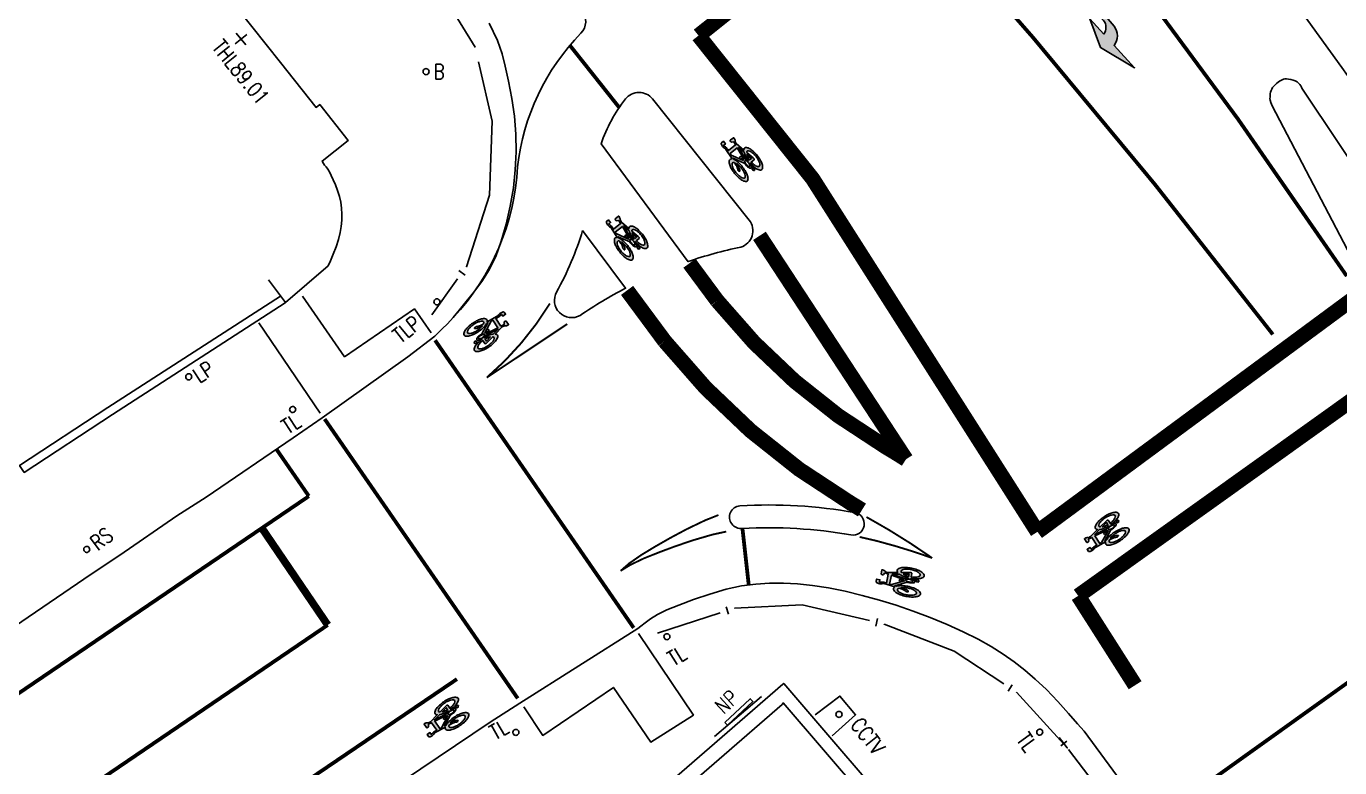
# Model space of a CAD drawing. Extents: x 427500 to 429848, y 434500 to 436505.
# Drawn here: x 429284.82 to 429319.48, y 435008.8 to 435028.38 of the extents above; entities that cross this region are included whole.
import ezdxf

# ---------------------------------------------------------------- set-up
doc = ezdxf.new("R2010")
doc.units = 0
for name, pattern in [('1004', [6, 4, -2]), ('1055', [0.6, 0.1, -0.5]), ('BLIP', [1, 0.5, -0.5])]:
    doc.linetypes.add(name, pattern=pattern)
doc.layers.get('0').update_dxf_attribs({"color": 222})
for name, color, linetype in [('KTS_LINES', 7, 'Continuous'), ('LPTIP_Ex_Base', 8, 'Continuous'), ('PRO-MARKINGS', 7, 'Continuous'), ('PROPOSED', 1, 'Continuous')]:
    doc.layers.add(name, color=color, linetype=linetype)
doc.styles.get("Standard").update_dxf_attribs({"font": 'romans.shx'})

# ---------------------------------------------------------------- blocks, each defined once
blk = doc.blocks.new('FENCE_UP')
at = {"color": 0, "linetype": 'ByBlock', "flags": 128}
blk.add_lwpolyline([(0, 0.5), (0, -0.5)], dxfattribs=at)
blk = doc.blocks.new('FLAG_1')
at = {"color": 0, "linetype": 'ByBlock', "flags": 128}
blk.add_lwpolyline([(-0.5, 0.5), (0.5, 0.5), (0.5, -0.5), (-0.5, -0.5), (-0.5, 0.5)], dxfattribs=at)
blk = doc.blocks.new('CIRCL')
at = {"color": 0, "linetype": 'ByBlock', "flags": 128}
for points in [[(0.5, 0), (0.475, 0.154), (0.404, 0.293), (0.293, 0.404), (0.154, 0.475), (0, 0.5), (-0.154, 0.475), (-0.293, 0.404), (-0.404, 0.293), (-0.475, 0.154), (-0.5, 0), (-0.475, -0.154), (-0.404, -0.293), (-0.293, -0.404), (-0.154, -0.475), (0, -0.5), (0.154, -0.475), (0.293, -0.404), (0.404, -0.293), (0.475, -0.154)], [(0.5, 0), (0.475, -0.154)]]:
    blk.add_lwpolyline(points, dxfattribs=at)
blk = doc.blocks.new('MH_LINE')
at = {"color": 0, "linetype": 'ByBlock', "flags": 128}
blk.add_lwpolyline([(-0.5, 0), (0.5, 0)], dxfattribs=at)
blk = doc.blocks.new('SPOT')
at = {"color": 0, "linetype": 'ByBlock', "flags": 128}
for points in [[(-0.5, 0), (0.5, 0)], [(0, 0.5), (0, -0.5)]]:
    blk.add_lwpolyline(points, dxfattribs=at)
blk = doc.blocks.new('Bicycle-1057S')
h = blk.add_hatch(color=0)
h.dxf.hatch_style = 1
edge = h.paths.add_edge_path()
edge.add_arc((0.1255931590565698, -0.09402841553107237), 0.02648515648108875, 129.1417589179424, 144.2919472120851)
edge.add_arc((0.1085562400126971, -0.08167002299842399), 0.005438877888942004, 145.2542598140026, 218.1085320607194)
edge.add_arc((0.1199412003065617, -0.07274033581713624), 0.01990803937288878, 218.1085320607193, 242.7437377249644)
edge.add_arc((0.1323570823030125, -0.04863988274777631), 0.0470186639303978, 242.7437377249643, 256.1140822548531)
edge.add_line((0.1210730989660078, -0.09428444954219217), (0.1210730989660078, -0.1093843280975762))
edge.add_line((0.1210730989660078, -0.1093843280975762), (0.1709389036250854, -0.1093843280975762))
edge.add_line((0.1709389036250854, -0.1093843280975762), (0.1709389036250854, -0.08603216731390888))
edge.add_line((0.1709389036250854, -0.08603216731390888), (0.2357062799771484, -0.07507811475829329))
edge.add_arc((0.2940311629775173, 0.02510465163729701), 0.1159240210641441, 239.7926865904873, 250.1489920615088)
edge.add_arc((0.3352342839856055, 0.1392318298363441), 0.2372611958478196, 250.1489920615087, 261.4948583744368)
edge.add_arc((0.362500000000002, 0.3215590699295104), 0.4216158587933737, 261.4948583744369, 265.5790043067903)
edge.add_line((0.33, -0.09880230125732192), (0.33, -0.1106220625765941))
edge.add_arc((0.3649999999999979, -1.094938660479188), 0.9849386604791879, 92.0364461736281, 98.710120306432)
edge.add_arc((0.3002475405305327, -0.6722787565192403), 0.5573474124130271, 98.71012030643209, 110.2975697722287)
edge.add_arc((0.2023615741320395, -0.4076241066270181), 0.2751706129993586, 110.2975697722287, 131.7625682865146)
edge.add_arc((0.05714990642971905, -0.2449999999999999), 0.05714990642971902, 131.7625682865146, 180)
edge.add_arc((0.05714990642971905, -0.245), 0.05714990642971904, 180, 228.2374317134853)
edge.add_arc((0.2023615741320401, -0.08237589337298118), 0.2751706129993595, 228.2374317134854, 249.7024302277713)
edge.add_arc((0.3002475405305318, 0.1822787565192362), 0.5573474124130229, 249.7024302277713, 261.2898796935679)
edge.add_arc((0.3650000000000001, 0.6049386604791959), 0.9849386604791958, 261.2898796935679, 270)
edge.add_arc((0.3650000000000005, 0.604938660479198), 0.984938660479198, 269.9999999999999, 278.710120306432)
edge.add_arc((0.4297524594694681, 0.1822787565192365), 0.5573474124130234, 278.7101203064321, 290.2975697722287)
edge.add_arc((0.527638425867959, -0.08237589337297913), 0.2751706129993619, 290.2975697722287, 311.7625682865145)
edge.add_arc((0.6728500935702808, -0.2450000000000002), 0.05714990642971921, 311.7625682865148, 360.0000000000001)
edge.add_arc((0.6728500935702809, -0.2450000000000002), 0.05714990642971907, 8.347926217626053e-14, 48.23743171348524)
edge.add_arc((0.5276384258679238, -0.4076241066270601), 0.2751706129994143, 48.23743171348545, 51.44868646367202)
edge.add_line((0.6991289573365953, -0.1924268392766916), (0.9555783743845828, -0.1393683391977977))
edge.add_line((0.9555783743845828, -0.1393683391977977), (1.026142996864914, -0.1494489995521307))
edge.add_arc((1.047232637774721, -0.1446760141640408), 0.02162300495351051, 192.752292015752, 229.4556686730448)
edge.add_arc((1.082087526109876, -0.1021911607252427), 0.07657266547575484, 230.3014880105123, 254.7693945910597)
edge.add_arc((1.137258100044497, 0.09027275344468394), 0.2767829944268662, 254.2163442209831, 263.9588712902375)
edge.add_arc((1.111305815940649, -0.1577737992489841), 0.0273842720150536, 263.337789327011, 292.272256146745)
edge.add_arc((1.118318684532589, -0.1773400816377044), 0.006684298591048081, 300.2362763225035, 358.2881666264944)
edge.add_line((1.125, -0.1775397595764579), (1.125, -0.06938311127612472))
edge.add_arc((1.114107004921157, -0.06988940866287181), 0.01090475487260144, 2.661145164140756, 38.31498093786265)
edge.add_arc((1.110772519990496, -0.07252424211479346), 0.01515459452512635, 38.31498093786259, 73.21773194917768)
edge.add_arc((1.092973786883735, -0.1315424953674024), 0.07679832183938598, 73.2177319491774, 98.60632256700862)
edge.add_arc((1.086437502710172, -0.08835556308793147), 0.03311956120553582, 98.60632256700892, 134.88021916439)
edge.add_line((1.063067446729034, -0.06488758878494341), (1.033157894736842, -0.1147368421052633))
edge.add_line((1.033157894736842, -0.1147368421052633), (0.94, -0.1014285714285716))
edge.add_line((0.94, -0.1014285714285716), (0.94, 0.1393269230769229))
edge.add_line((0.94, 0.1393269230769229), (0.9849999999999998, 0.1349999999999998))
edge.add_arc((1.01645105852891, 0.3320764244353353), 0.199570253672248, 260.9327337914132, 290.3801191405059)
edge.add_arc((1.105464489312583, 0.1086566116361067), 0.04124963619416752, 71.00970639435519, 118.23338806896231, ccw=False)
edge.add_arc((1.115840168087301, 0.1389608091172128), 0.009218591994430198, 6.472580860778692, 70.69733750635021, ccw=False)
edge.add_line((1.125, 0.1399999999999998), (1.125, 0.08999999999999979))
edge.add_line((1.125, 0.08999999999999979), (1.215, 0.08999999999999977))
edge.add_line((1.215, 0.08999999999999977), (1.215, 0.1551204709322744))
edge.add_arc((1.199541460380685, 0.152605035499959), 0.01566186012503258, 9.242245549902828, 38.24503396435792)
edge.add_arc((1.175907833058162, 0.1339771072228429), 0.04575418559710753, 38.24503396435812, 62.40139835930763)
edge.add_arc((1.144411258767213, 0.07372613583564096), 0.1137410501017065, 62.40139835930752, 80.15996594038734)
edge.add_arc((1.117118489909174, -0.08362655073671205), 0.2734431578006205, 80.15996594038758, 97.39463954963908)
edge.add_arc((1.101932488087908, 0.03338489676562068), 0.1554503889632606, 97.39463954963931, 115.9418288466421)
edge.add_arc((1.008892827938793, 0.2234296512512854), 0.05614866456590088, 265.4429401072497, 296.48081285581895, ccw=False)
edge.add_line((1.004431711558944, 0.1674584892731782), (0.7039782804499767, 0.1963482422644251))
edge.add_arc((0.5276024317589506, 0.4074790768269162), 0.2751084682530396, 309.8749265664079, 311.7820790879888)
edge.add_arc((0.6727840718052973, 0.2449999999999999), 0.05721592819470267, 311.7820790879888, 360)
edge.add_arc((0.6727840718052971, 0.2449999999999999), 0.05721592819470289, 359.9999999999999, 408.2179209120112)
edge.add_arc((0.5276024317590292, 0.08252092317317208), 0.2751084682529212, 48.21792091201113, 69.68965002433214)
edge.add_arc((0.4297377485950346, -0.1818948901564406), 0.5570538859307931, 69.68965002433218, 81.283999398439)
edge.add_arc((0.3649999999999998, -0.6041692450557905), 0.9842618059168534, 81.28399939843904, 89.99999999999999)
edge.add_arc((0.3650000000000001, -0.6041692450557938), 0.9842618059168566, 90.00000000000001, 98.71600060156094)
edge.add_arc((0.3002622514049669, -0.1818948901564457), 0.5570538859307985, 98.71600060156108, 110.3103499756678)
edge.add_arc((0.2023975682409703, 0.08252092317317244), 0.2751084682529208, 110.3103499756678, 131.7820790879888)
edge.add_arc((0.05721592819470288, 0.2450000000000001), 0.05721592819470277, 131.7820790879889, 180)
edge.add_arc((0.05721592819470288, 0.2450000000000001), 0.05721592819470279, 180, 228.2179209120111)
edge.add_arc((0.2023975682409709, 0.4074790768268282), 0.2751084682529215, 228.2179209120111, 249.6896500243321)
edge.add_arc((0.3002622514049652, 0.6718948901564387), 0.5570538859307912, 249.6896500243321, 261.2839993984389)
edge.add_arc((0.3650000000000005, 1.094169245055782), 0.9842618059168449, 261.2839993984389, 269.9999999999999)
edge.add_arc((0.3650000000000005, 1.094169245055783), 0.9842618059168462, 269.9999999999999, 278.7160006015609)
edge.add_arc((0.4297377485950349, 0.6718948901564392), 0.5570538859307919, 278.7160006015609, 290.3103499756678)
edge.add_arc((0.5276024317590321, 0.4074790768268224), 0.2751084682529152, 290.3103499756677, 298.7400305951868)
edge.add_line((0.6598845455543121, 0.1662611013890084), (0.7049721577726218, 0.1619257540603247))
edge.add_line((0.7049721577726218, 0.1619257540603247), (0.4092702756605957, 0.007454621613743967))
edge.add_arc((0.3624999999999988, -0.4115590699294977), 0.4216158587933608, 83.6310126563938, 89.99999999999984)
edge.add_arc((0.3624999999999998, -0.4115590699294889), 0.4216158587933519, 89.99999999999997, 98.50514162556317)
edge.add_arc((0.3352342839856051, -0.2292318298363435), 0.2372611958478189, 98.50514162556317, 109.8510079384912)
edge.add_arc((0.2940311629775176, -0.1151046516372976), 0.1159240210641447, 109.8510079384912, 131.0753738798026)
edge.add_arc((0.2329280192318751, -0.04500000000000001), 0.02292801923187508, 131.0753738798026, 180)
edge.add_arc((0.2329280192318752, -0.04500000000000001), 0.02292801923187524, 180.0000000000001, 222.6870495144356)
edge.add_line((0.2160743692041546, -0.0605450489430028), (0.1709389036250855, -0.06817877273918918))
edge.add_line((0.1709389036250855, -0.06817877273918918), (0.1709389036250855, -0.05314407924277024))
edge.add_line((0.1709389036250855, -0.05314407924277024), (0.1210730989660078, -0.05314407924277022))
edge.add_line((0.1210730989660078, -0.05314407924277022), (0.1210730989660078, -0.06826489232125907))
edge.add_arc((0.1295536262736133, -0.1049338960924515), 0.03763688590979285, 103.0219837958038, 123.3282019209634)
edge = h.paths.add_edge_path(flags=16)
edge.add_line((0.8010092807424596, 0.1526914153132249), (0.85, 0.1479807692307691))
edge.add_line((0.85, 0.1479807692307691), (0.85, -0.09119768916500626))
edge.add_line((0.85, -0.09119768916500627), (0.5149813376234688, -0.04592489695196145))
edge.add_arc((0.4920719807681302, -0.04500000000000186), 0.02292801923186977, 357.6881093012058, 360.0000000000044)
edge.add_arc((0.492071980768125, -0.04500000000000007), 0.02292801923187499, 359.9999999999999, 405.6770613714275)
edge.add_line((0.5080918281662061, -0.02859699554229709), (0.5583965690419177, -0.02007051495797908))
edge.add_line((0.5583965690419177, -0.02007051495797908), (0.5583965690419177, -0.03488638777457719))
edge.add_line((0.5583965690419177, -0.03488638777457719), (0.6071960093520374, -0.0348863877745772))
edge.add_line((0.6071960093520374, -0.0348863877745772), (0.6071960093520374, -0.01994367788202011))
edge.add_arc((0.5961658072233547, 0.02207109393126968), 0.04343853599653663, 284.7099937128414, 308.6624902789959)
edge.add_arc((0.6191713373046384, -0.006683059294339246), 0.006613873852225735, 308.6624902789954, 417.054963233324)
edge.add_arc((0.597462100593441, -0.04018266257306424), 0.04653272126062121, 57.05496323332503, 77.92545307749995)
edge.add_line((0.6071960093520375, 0.005320580917900087), (0.6071960093520374, 0.02047441945387607))
edge.add_line((0.6071960093520374, 0.02047441945387607), (0.5583965690419177, 0.02047441945387607))
edge.add_line((0.5583965690419177, 0.02047441945387607), (0.5583965690419177, -0.003409372772500956))
edge.add_line((0.5583965690419177, -0.003409372772500958), (0.489807155429238, -0.01522256642305359))
edge.add_arc((0.4309688370224912, -0.115104651637281), 0.1159240210641259, 59.49860577599883, 62.30136376572178)
edge.add_line((0.4848527530876162, -0.01246497973034986), (0.8010092807424596, 0.1526914153132249))
edge = h.paths.add_edge_path(flags=16)
edge.add_arc((0.4783568392825849, -0.3575472182040819), 0.1917893422273881, 65.84495474860528, 69.5671713206016)
edge.add_arc((0.4101288188534401, -0.540685588829678), 0.3872240514452698, 69.5671713206013, 81.22760581677363)
edge.add_arc((0.3650000000000043, -0.8331319537255499), 0.6831319537255498, 81.22760581677335, 87.06318721189446)
edge.add_line((0.4, -0.150897194862527), (0.4, -0.2150000000000001))
edge.add_line((0.4, -0.2150000000000001), (0.5568384287202102, -0.1825506699199566))
edge = h.paths.add_edge_path(flags=16)
edge.add_arc((0.1504167412798086, -0.2449999999999998), 0.0404167412798087, 180.0000000000003, 228.031377788937)
edge.add_arc((0.2516431607174225, -0.132452781795901), 0.1917893422274068, 228.0313777889369, 249.5671713206013)
edge.add_arc((0.3198711811465615, 0.05068558882968327), 0.3872240514452754, 249.5671713206013, 261.2276058167736)
edge.add_arc((0.3650000000000002, 0.3431319537256016), 0.6831319537256016, 261.2276058167737, 270)
edge.add_arc((0.3650000000000006, 0.3431319537255932), 0.6831319537255933, 269.9999999999999, 278.7723941832264)
edge.add_arc((0.4101288188534402, 0.05068558882967744), 0.3872240514452694, 278.7723941832263, 290.4328286793987)
edge.add_arc((0.4783568392825773, -0.1324527817959004), 0.1917893422274075, 290.4328286793986, 311.968622211063)
edge.add_arc((0.5795832587201913, -0.2450000000000001), 0.04041674127980865, 311.968622211063, 360)
edge.add_arc((0.5795832587201913, -0.2450000000000001), 0.04041674127980865, 3.934699558586697e-14, 48.03137778893682)
edge.add_arc((0.478356839282282, -0.3575472182044319), 0.1917893422278519, 48.03137778893772, 49.26932853407754)
edge.add_line((0.6035001816606982, -0.2122121032096358), (0.3879520662544559, -0.2568082650178238))
edge.add_arc((0.359621437672778, -0.1471711421593139), 0.1132383469701186, 270.0000000000009, 284.4885082669896, ccw=False)
edge.add_arc((0.3599813813666154, -0.2048860969552485), 0.0555245588725474, 244.0010186952478, 269.62857158370264, ccw=False)
edge.add_arc((0.3404972897307452, -0.2454727757627812), 0.01050793074839578, 177.4212617184321, 242.479324053344, ccw=False)
edge.add_line((0.33, -0.2450000000000001), (0.33, -0.150897194862527))
edge.add_arc((0.3649999999999946, -0.8331319537255476), 0.6831319537255475, 92.93681278810544, 98.7723941832266)
edge.add_arc((0.3198711811465587, -0.5406855888296751), 0.3872240514452669, 98.77239418322624, 110.4328286793987)
edge.add_arc((0.2516431607174224, -0.3575472182040986), 0.1917893422274065, 110.4328286793987, 131.9686222110632)
edge.add_arc((0.1504167412798083, -0.2449999999999998), 0.04041674127980829, 131.968622211063, 180.0000000000003)
edge = h.paths.add_edge_path(flags=16)
edge.add_line((0.4, -0.1106220625765941), (0.4, -0.09838578643388625))
edge.add_arc((0.362500000000002, 0.3215590699294804), 0.4216158587933433, 275.1028316889799, 278.5051416255631)
edge.add_arc((0.3897657160143952, 0.1392318298363415), 0.237261195847817, 278.5051416255631, 289.8510079384913)
edge.add_arc((0.4309688370224811, 0.0251046516373004), 0.1159240210641479, 289.8510079384913, 297.5734711250544)
edge.add_line((0.484628403888863, -0.07765248701200858), (0.835, -0.1250000000000002))
edge.add_line((0.835, -0.1250000000000002), (0.6529817174705733, -0.1626589550060883))
edge.add_arc((0.5276384258679636, -0.4076241066270114), 0.2751706129993511, 62.90217049968486, 69.70243022777146)
edge.add_arc((0.4297524594694673, -0.6722787565192396), 0.5573474124130262, 69.70243022777129, 81.2898796935679)
edge.add_arc((0.3650000000000009, -1.09493866047919), 0.9849386604791897, 81.28987969356794, 87.96355382637184)
edge = h.paths.add_edge_path(flags=16)
edge.add_arc((0.4449236986313491, -0.04500000000000011), 0.01507630136865096, 1.054819283487206e-13, 48.44895341119659)
edge.add_arc((0.4060479337699563, -0.08886225322274957), 0.07368707129479077, 48.44895341119748, 69.84062143707904)
edge.add_arc((0.3798391743587921, -0.1602517204131925), 0.1497354446870443, 69.84062143707904, 81.35341277984766)
edge.add_arc((0.3624999999999999, -0.2742745398618802), 0.2650690925200709, 81.35341277984772, 89.99999999999997)
edge.add_arc((0.3624999999999999, -0.274274539861879), 0.2650690925200698, 89.99999999999997, 98.64658722015228)
edge.add_arc((0.3451608256412076, -0.1602517204131919), 0.1497354446870436, 98.6465872201522, 110.1593785629209)
edge.add_arc((0.3189520662300434, -0.08886225322274857), 0.07368707129478973, 110.1593785629209, 131.5510465888027)
edge.add_arc((0.2800763013686506, -0.04500000000000002), 0.01507630136865062, 131.5510465888023, 180.0000000000001)
edge.add_arc((0.2800763013686508, -0.04500000000000002), 0.01507630136865079, 180.0000000000001, 228.4489534111975)
edge.add_arc((0.3189520662300437, -0.001137746777250717), 0.07368707129479057, 228.4489534111975, 249.8406214370791)
edge.add_arc((0.3451608256412076, 0.07025172041319168), 0.1497354446870435, 249.8406214370791, 261.3534127798478)
edge.add_arc((0.3625000000000003, 0.1842745398618795), 0.2650690925200704, 261.3534127798476, 269.9999999999999)
edge.add_arc((0.3625000000000002, 0.1842745398618796), 0.2650690925200706, 269.9999999999999, 278.6465872201522)
edge.add_arc((0.3798391743587923, 0.07025172041319208), 0.149735444687044, 278.6465872201523, 290.1593785629209)
edge.add_arc((0.4060479337699569, -0.001137746777252258), 0.07368707129478903, 290.1593785629209, 311.5510465888029)
edge.add_arc((0.4449236986313495, -0.04500000000000011), 0.01507630136865057, 311.5510465888019, 360.0000000000001)
edge = h.paths.add_edge_path(flags=16)
edge.add_arc((0.5545215225433117, 0.5356726882561043), 0.3234618584126379, 256.4487186734111, 264.5542933785383)
edge.add_line((0.5238241919462786, 0.2136707507743962), (0.5932041344403048, 0.2069996024576628))
edge.add_arc((0.4781819073505409, 0.3626381845019278), 0.1935290183549708, 306.4656665490008, 311.7704046412889)
edge.add_arc((0.5813587244239535, 0.2471211639649405), 0.03864313257081291, 311.7704046412892, 360.5617053325667)
edge.add_arc((0.5813587244239538, 0.2471211639649405), 0.03864313257081273, 0.5617053325667196, 49.35300602384447)
edge.add_arc((0.4804665614422023, 0.1296034671529087), 0.1935290183549633, 49.35300602384398, 70.62459621730659)
edge.add_arc((0.4135262961559181, -0.06074449369631113), 0.3953045008003145, 70.62459621730665, 82.01711533480362)
edge.add_arc((0.3709724373807858, -0.3641886128402266), 0.7017178887905926, 82.0171153348035, 90.56170533256646)
edge.add_arc((0.3709724373807861, -0.3641886128402225), 0.7017178887905886, 90.5617053325665, 99.1062953303295)
edge.add_arc((0.3224774452478641, -0.06163712948952527), 0.3953045008003125, 99.10629533032939, 110.4988144478265)
edge.add_arc((0.2518180926494552, 0.1273618154980764), 0.1935290183549649, 110.4988144478264, 131.7704046412889)
edge.add_arc((0.1486412755760465, 0.2428788360350593), 0.03864313257081296, 131.7704046412889, 180.5617053325667)
edge.add_arc((0.1486412755760468, 0.2428788360350593), 0.03864313257081321, 180.5617053325666, 229.353006023844)
edge.add_arc((0.2495334385577984, 0.3603965328470931), 0.1935290183549653, 229.3530060238443, 250.6245962173066)
edge.add_arc((0.3164737038440827, 0.5507444936963126), 0.3953045008003163, 250.6245962173066, 262.0171153348036)
edge.add_arc((0.3590275626192138, 0.8541886128402267), 0.7017178887905928, 262.0171153348036, 270.5617053325665)
edge.add_arc((0.359027562619214, 0.8541886128402225), 0.7017178887905887, 270.5617053325665, 279.1062953303295)
edge.add_arc((0.4075225547521375, 0.5516371294895188), 0.395304500800306, 279.1062953303293, 289.098106292045)
edge.add_line((0.5368609167713212, 0.1780902964642959), (0.4650000000000001, 0.1849999999999999))
edge.add_arc((0.5011695245165797, 0.5494383493096282), 0.3662288150204487, 249.5302429035852, 264.3321092119445, ccw=False)
edge.add_arc((0.408696752517224, 0.3017101403780114), 0.1018040070660671, 219.81143243366, 249.5302429035852, ccw=False)
edge.add_arc((0.3393648764862762, 0.2439215579258251), 0.01154643510778842, 182.9001710029059, 219.8114324336599, ccw=False)
edge.add_arc((0.333388750288222, 0.2436188025506967), 0.00556264490823779, 121.34140895685039, 182.9001710029066, ccw=False)
edge.add_arc((0.3569992523026438, 0.2048494964756024), 0.05095553971477509, 96.53117755850923, 121.34140895685059, ccw=False)
edge.add_arc((0.3626516754290913, 0.1554776886042005), 0.1006498583004144, 77.38597802456098, 96.53117755850923, ccw=False)
edge.add_arc((0.3748392886274233, 0.2099393253543119), 0.04484118699412693, 58.985215138957585, 77.38597802456081, ccw=False)
edge.add_arc((0.5380436786246806, 0.5314291914319482), 0.3158330644056515, 243.667006448054, 259.1754194558784)
at = {"color": 0}
for p, q in [((0.3287280353378081, -0.1041516017134914), (0.3288192754914361, -0.1039005124007382)), ((0.3288877096512284, -0.1042885504342675), (0.3287280353378081, -0.1041516017134914)), ((0.3295948302791771, -0.1031929206888656), (0.3287508467244056, -0.1032157388124624)), ((0.3296632644389694, -0.1019603222330919), (0.3287736581110039, -0.1019603222330919)), ((0.3291158127316791, -0.1019831503514884), (0.3287736581110039, -0.1024624908638004)), ((0.3290930013450817, -0.1042885504342675), (0.3288877096512284, -0.1042885504342675)), ((0.3292526756585019, -0.1039461686375294), (0.3290930013450817, -0.1042885504342675)), ((0.329640453052372, -0.1023483602666211), (0.329161435504874, -0.1019831503514884)), ((0.3294351613585196, -0.1039461686375294), (0.3292526756585019, -0.1039461686375294)), ((0.3295720188925797, -0.1041287735950949), (0.3294351613585196, -0.1039461686375294)), ((0.3294351613585196, -0.1042885504342675), (0.3295720188925797, -0.1041287735950949)), ((0.3296176416657746, -0.1028277007789349), (0.3295948302791771, -0.1035581306040002))]:
    blk.add_line(p, q, dxfattribs=at)
for points in [[(0.1088746358722688, -0.07348688451793352, 0.06620162645581315), (0.1040871721730241, -0.07857021246627484, 0.329045697347466), (0.1042766963171289, -0.08502664309139618, 0.1079072842323877), (0.1108238940228147, -0.09043792768159163, 0.05840540863255037), (0.1210730989660078, -0.09428444954219217), (0.1210730989660078, -0.1093843280975762), (0.1709389036250854, -0.1093843280975762), (0.1709389036250854, -0.08603216731390888), (0.2357062799771484, -0.07507811475829329, 0.04521868944864418), (0.2546662158690515, -0.08393102875599362, 0.04954616364587781), (0.3001437889372994, -0.09542010860099805, 0.01782233505618444), (0.33, -0.09880230125732192), (0.33, -0.1106220625765941, 0.02912762999146831), (0.2158454020491987, -0.1213591461011008, 0.05060291222805472), (0.1069060248669102, -0.1495405845398161, 0.09393354558812385), (0.01908547964996145, -0.2023712395341582, 0.2136395982254601), (1.050686772828547e-17, -0.245, 0.2136395982254597), (0.01908547964996138, -0.2876287604658417, 0.09393354558812361), (0.1069060248669101, -0.3404594154601839, 0.05060291222805496), (0.2158454020491984, -0.3686408538988992, 0.03802337796379034), (0.3649999999999999, -0.38, 0.03802337796379043), (0.5141545979508021, -0.3686408538988992, 0.05060291222805458), (0.6230939751330896, -0.3404594154601841, 0.09393354558812297), (0.7109145203500387, -0.287628760465842, 0.2136395982254593), (0.73, -0.2450000000000001, 0.2136395982254589), (0.7109145203500387, -0.2023712395341586, 0.01401265916983727), (0.6991289573365953, -0.1924268392766916), (0.9555783743845828, -0.1393683391977977), (1.026142996864914, -0.1494489995521307, 0.1615320291578394), (1.033176901781189, -0.1611074057332191, 0.1071688624317772), (1.061971533169924, -0.1760743112137108, 0.04253541846399684), (1.108128811333472, -0.1849731557766747, 0.126925508449554), (1.121684677080907, -0.1831150224875275, 0.2588591559397385), (1.125, -0.1775397595764579), (1.125, -0.06938311127612472, 0.1568364930858567), (1.12266303144645, -0.06312863289895194, 0.1534803684012116), (1.115148189584886, -0.05801509841774095, 0.1112340150849529), (1.081481344142446, -0.05560893231927388, 0.1596097520212116), (1.063067446729034, -0.06488758878494341), (1.033157894736842, -0.1147368421052633), (0.94, -0.1014285714285716), (0.94, 0.1393269230769229), (0.9849999999999998, 0.1349999999999998, 0.1292002425394808), (1.085950761182175, 0.1449986933129138, -0.2090187272153614), (1.118887449725435, 0.1476611834182221, -0.2878070053565828), (1.125, 0.1399999999999998), (1.125, 0.08999999999999979), (1.215, 0.08999999999999977), (1.215, 0.1551204709322744, 0.1272284316793309), (1.211841824661803, 0.1623001322569733, 0.1057940901736811), (1.197104576227332, 0.1745251476030487, 0.07764182163660346), (1.163849375363327, 0.1857939104251043, 0.07534252693725144), (1.081925585010936, 0.1875424371523875, 0.08110451507786728), (1.033929410422161, 0.1731718949336026, -0.1362623426198962), (1.004431711558944, 0.1674584892731782), (0.7039782804499767, 0.1963482422644251, 0.00832171479736017), (0.7109070029063665, 0.2023349725952917, 0.2135505823316499), (0.73, 0.2449999999999999, 0.2135505823316504), (0.7109070029063664, 0.2876650274047082, 0.09396317257082422), (0.6230939751330898, 0.3405248658727139, 0.05063309589599981), (0.5141519477101913, 0.36872591840272, 0.03804907271182555), (0.365, 0.3800925608610629, 0.03804907271182546), (0.2158480522898086, 0.36872591840272, 0.05063309589599926), (0.1069060248669102, 0.340524865872714, 0.09396317257082444), (0.01909299709363351, 0.2876650274047083, 0.2135505823316499), (1.005154347342302e-16, 0.245, 0.2135505823316495), (0.01909299709363353, 0.2023349725952918, 0.09396317257082416), (0.1069060248669102, 0.1494751341272861, 0.05063309589599998), (0.2158480522898087, 0.12127408159728, 0.03804907271182587), (0.3649999999999999, 0.109907439138937, 0.03804907271182588), (0.5141519477101915, 0.1212740815972799, 0.05063309589599987), (0.6230939751330898, 0.1494751341272859, 0.03679801626859047), (0.6598845455543121, 0.1662611013890084), (0.7049721577726218, 0.1619257540603247), (0.4092702756605957, 0.007454621613743975, 0.02779710588782994), (0.3625, 0.01005678886386304, 0.03712772687842065), (0.3001437889372993, 0.00542010860099796, 0.04954616364587789), (0.2546662158690515, -0.006068971244006424, 0.0928744276712165), (0.2178631344268814, -0.0277158074614547, 0.2167769235559518), (0.21, -0.04500000000000004, 0.1884415738359674), (0.2160743692041546, -0.0605450489430028), (0.1709389036250855, -0.06817877273918918), (0.1709389036250855, -0.05314407924277024), (0.1210730989660078, -0.05314407924277022), (0.1210730989660078, -0.06826489232125907, 0.0888351774420325), (0.1088746358722688, -0.07348688451793352)], [(0.4787293732899234, 0.2212158168741777, 0.03538199524900019), (0.5238241919462786, 0.2136707507743962), (0.5932041344403048, 0.2069996024576628, 0.02315042084802789), (0.6071007434608504, 0.2183003355453849, 0.2161679210065194), (0.62, 0.2474999999999999, 0.2161679210065208), (0.6065307354804885, 0.2764411495422749, 0.09308226368066548), (0.5446710112211003, 0.3121720010628481, 0.04975022667479514), (0.4684251111540539, 0.3307293476581098, 0.03730009124669594), (0.3640931808341686, 0.3374955549148199, 0.03730009124669604), (0.2599139626854521, 0.3286851207123394, 0.04975022667479567), (0.1840465528159611, 0.3086364671569156, 0.09308226368066488), (0.1228992565391498, 0.2716996644546151, 0.2161679210065207), (0.11, 0.2425, 0.2161679210065191), (0.1234692645195115, 0.2135588504577247, 0.09308226368066462), (0.1853289887788999, 0.1778279989371517, 0.04975022667479539), (0.261574888845947, 0.1592706523418899, 0.03730009124669569), (0.3659068191658316, 0.1525044450851799, 0.03730009124669613), (0.4700860373145483, 0.1613148792876605, 0.04362514343017022), (0.5368609167713212, 0.1780902964642959), (0.4650000000000001, 0.1849999999999999, -0.06467527653755671), (0.3730945758271105, 0.2063343527291863, -0.1304045123069024), (0.3304954155632345, 0.2365288029161547, -0.16246290201637), (0.3278332299811951, 0.2433373554093805, -0.2752523142161367), (0.3304954155632345, 0.2483697637738941, -0.1086799343264191), (0.3512033730290797, 0.2554743402884014, -0.08373155279410573), (0.3846317998921907, 0.253698196159803, -0.0804614398804402), (0.3979441247861357, 0.2483697637738943, 0.06777169068829121)], [(0.8010092807424596, 0.1526914153132249), (0.85, 0.1479807692307691), (0.85, -0.09119768916500627), (0.5149813376234688, -0.04592489695196145, 0.01008786833677551), (0.515, -0.0450000000000001, 0.2019853073732921), (0.5080918281662061, -0.02859699554229709), (0.5583965690419177, -0.02007051495797908), (0.5583965690419177, -0.03488638777457719), (0.6071960093520374, -0.0348863877745772), (0.6071960093520374, -0.01994367788202011, 0.1048946772739972), (0.6233032332950188, -0.01184743368605731, 0.5116844109006436), (0.6227681884753907, -0.001132744979941137, 0.0913172553089896), (0.6071960093520375, 0.005320580917900087), (0.6071960093520374, 0.02047441945387607), (0.5583965690419177, 0.02047441945387607), (0.5583965690419177, -0.003409372772500958), (0.489807155429238, -0.01522256642305359, 0.01222994846074251), (0.4848527530876162, -0.01246497973034986)], [(0.1099999999999999, -0.245, 0.2126996629660772), (0.1233891155438425, -0.2750502982140864, 0.09424518177345811), (0.1846877707974303, -0.312175144212722, 0.05092219011426544), (0.2608157658004246, -0.3320087068372218, 0.03829549467705391), (0.3649999999999999, -0.3400000000000001, 0.03829549467705463), (0.4691842341995759, -0.3320087068372218, 0.05092219011426571), (0.5453122292025695, -0.3121751442127222, 0.0942451817734579), (0.6066108844561574, -0.2750502982140867, 0.2126996629660783), (0.62, -0.2450000000000001, 0.2126996629660773), (0.6066108844561575, -0.2149497017859136, 0.005401631654725485), (0.6035001816606982, -0.2122121032096358), (0.3879520662544559, -0.2568082650178238, -0.06330239550141832), (0.3596214376727798, -0.2604094891294326, -0.1122897084671572), (0.3356419041153343, -0.2547916726470021, -0.2917483079654162), (0.33, -0.2450000000000001), (0.33, -0.150897194862527, 0.02546803149984724), (0.260815765800424, -0.1579912931627783, 0.05092219011426607), (0.1846877707974304, -0.1778248557872778, 0.0942451817734587), (0.1233891155438424, -0.2149497017859135, 0.2126996629660795)], [(0.46, -0.04500000000000008, 0.2146048509417658), (0.4549236141370791, -0.03371742259779956, 0.09361076745084396), (0.4314429111656884, -0.01968942908585436, 0.05027632593247241), (0.402350289127994, -0.01221809886904895, 0.03774576470632048), (0.3625, -0.009205447341809187, 0.03774576470632059), (0.3226497108720062, -0.01221809886904892, 0.05027632593247273), (0.2935570888343117, -0.0196894290858543, 0.09361076745084515), (0.270076385862921, -0.03371742259779952, 0.2146048509417721), (0.265, -0.04500000000000005, 0.2146048509417696), (0.270076385862921, -0.0562825774022006, 0.09361076745084396), (0.2935570888343117, -0.07031057091414578, 0.05027632593247258), (0.3226497108720061, -0.07778190113095115, 0.03774576470632061), (0.3625, -0.08079455265819095, 0.03774576470632053), (0.402350289127994, -0.07778190113095122, 0.05027632593247251), (0.4314429111656884, -0.07031057091414585, 0.09361076745084572), (0.4549236141370789, -0.05628257740220063, 0.2146048509417737)], [(0.4, -0.1106220625765941), (0.4, -0.09838578643388625, 0.01484646830517884), (0.4248562110627007, -0.09542010860099812, 0.0495461636458783), (0.4703337841309485, -0.0839310287559937, 0.03370836062723707), (0.484628403888863, -0.07765248701200858), (0.835, -0.1250000000000002), (0.6529817174705733, -0.1626589550060883, 0.02968044140767472), (0.6230939751330898, -0.1495405845398163, 0.05060291222805478), (0.5141545979508013, -0.1213591461011009, 0.02912762999146828)], [(0.5568384287202102, -0.1825506699199566, 0.01624266183902606), (0.5453122292025696, -0.177824855787278, 0.05092219011426567), (0.4691842341995761, -0.1579912931627784, 0.02546803149984717), (0.4, -0.150897194862527), (0.4, -0.2150000000000001)]]:
    blk.add_lwpolyline(points, format="xyb", close=True, dxfattribs=at)
blk = doc.blocks.new('Left-Arrow-4m(1038l4)')
h = blk.add_hatch(color=0)
edge = h.paths.add_edge_path()
edge.add_arc((2.498570023968242, 0.3584595799594155), 0.302694016917024, 274.7402239101691, 348.8644410618969, ccw=False)
edge.add_line((2.52358410279804, 0.0568008924702923), (-1.4210854715202e-14, 0.1500000000000199))
edge.add_line((-1.4210854715202e-14, 0.1500000000000199), (-1.4210854715202e-14, -0.1499999999999915))
edge.add_line((-1.4210854715202e-14, -0.1499999999999915), (2.826159134510689, -0.04361041028478496))
edge.add_arc((2.798517716250331, 0.3581137717003386), 0.4026740200150251, 273.936144266953, 351.7021166577172)
edge.add_line((3.196976190791688, 0.3000000000000114), (3.999999999999986, 0.3000000000000114))
edge.add_line((3.999999999999986, 0.3000000000000114), (2.999999999999986, 0.6000000000000085))
edge.add_line((2.999999999999986, 0.6000000000000085), (2.249999999999986, 0.3000000000000114))
edge.add_line((2.249999999999986, 0.3000000000000114), (2.795565218185814, 0.3000000000000114))
at = {"color": 0, "linetype": 'Continuous'}
blk.add_lwpolyline([(2.795565218185814, 0.3000000000000114, -0.335198107483375), (2.52358410279804, 0.0568008924702923), (-1.4210854715202e-14, 0.1500000000000199), (-1.4210854715202e-14, -0.1499999999999915), (2.826159134510689, -0.04361041028478496, 0.3529697987741943), (3.196976190791688, 0.3000000000000114), (3.999999999999986, 0.3000000000000114), (2.999999999999986, 0.6000000000000085), (2.249999999999986, 0.3000000000000114)], format="xyb", close=True, dxfattribs=at)

msp = doc.modelspace()

# ---------------------------------------------------------------- linework, layer by layer
at = {"layer": 'LPTIP_Ex_Base', "color": 251, "true_color": 0x636466, "flags": 128}
for points in [[(429291.212217, 435021.682452), (429291.661151, 435021.084233), (429292.782109, 435022.057131), (429292.843463, 435022.187598), (429292.917201, 435022.358723), (429292.992639, 435022.551851), (429293.059097, 435022.74833), (429293.105891, 435022.929508), (429293.132185, 435023.095671), (429293.145099, 435023.259254), (429293.145889, 435023.419828), (429293.135813, 435023.57696), (429293.116125, 435023.73022), (429293.081825, 435023.884606), (429293.032076, 435024.040403), (429292.974379, 435024.190117), (429292.916234, 435024.326254), (429292.865141, 435024.441319), (429292.81875, 435024.53379), (429292.772062, 435024.608664), (429292.728601, 435024.668223), (429292.691891, 435024.714751), (429292.665458, 435024.750529), (429292.623154, 435024.818333), (429293.315072, 435025.363766), (429292.5622, 435026.311457), (429292.467771, 435026.234688), (429291.527783, 435027.418763), (429290.771346, 435028.374274), (429289.860784, 435029.512738)], [(429295.848501, 435029.241052), (429295.619414, 435029.531053), (429296.66047, 435027.829618), (429296.66047, 435027.829618)], [(429297.030717, 435028.456234), (429297.253546, 435028.002843), (429297.377829, 435027.652903), (429297.456378, 435027.323508), (429297.542007, 435026.931752), (429297.634658, 435026.473988), (429297.699125, 435026.005486), (429297.73549, 435025.531717), (429297.743837, 435025.058151), (429297.724251, 435024.590255), (429297.672597, 435024.114756), (429297.588821, 435023.628008), (429297.479122, 435023.149921), (429297.349699, 435022.70041), (429297.206752, 435022.299386), (429297.038266, 435021.949473), (429296.840106, 435021.637397), (429296.630298, 435021.359221), (429296.426864, 435021.111008), (429296.24783, 435020.888822), (429296.08776, 435020.693015), (429295.934636, 435020.526211), (429295.796614, 435020.387882), (429295.681847, 435020.2775), (429295.59849, 435020.194538)], [(429296.751202, 435027.440044), (429297.115602, 435025.87543), (429297.044988, 435023.920561), (429296.432597, 435022.03106), (429296.432597, 435022.03106)], [(429320.177971, 435021.533527), (429317.697936, 435026.280694), (429317.665658, 435026.362828), (429317.648757, 435026.422342), (429317.642706, 435026.467836), (429317.642982, 435026.507909), (429317.645058, 435026.551161), (429317.648981, 435026.597173), (429317.657765, 435026.640213), (429317.671345, 435026.680908), (429317.689655, 435026.719884), (429317.712629, 435026.757769), (429317.742277, 435026.795685), (429317.778645, 435026.833213), (429317.818716, 435026.868671), (429317.859471, 435026.900376), (429317.897894, 435026.926646), (429317.932143, 435026.947992), (429317.964229, 435026.965536), (429317.996915, 435026.97851), (429318.032967, 435026.986147), (429318.075148, 435026.987678), (429318.12768, 435026.982226), (429318.188721, 435026.970302), (429318.251938, 435026.953223), (429318.310997, 435026.932309), (429318.359567, 435026.908878), (429318.397114, 435026.879053), (429318.427862, 435026.841957), (429318.452608, 435026.803402), (429318.47215, 435026.769202), (429318.487285, 435026.745171), (429321.503934, 435022.226689)], [(429296.199817, 435021.70577), (429295.52443, 435020.761974)], [(429291.526524, 435021.256285), (429286.971514, 435018.317454), (429284.641852, 435016.783582), (429284.762834, 435016.599834), (429287.091614, 435018.133126), (429291.649394, 435021.076799)], [(429295.501495, 435020.284524), (429295.060977, 435020.915281), (429293.215938, 435019.651148), (429292.107656, 435021.24982)], [(429290.958754, 435020.551697), (429292.576389, 435018.16326)], [(429295.59849, 435020.194538), (429294.891136, 435019.65538), (429292.622224, 435018.041317)], [(429292.622224, 435018.041317), (429291.863147, 435017.515406), (429289.565392, 435015.944171), (429288.791186, 435015.452096)], [(429287.28308, 435014.418877), (429288.791186, 435015.452096)], [(429287.28308, 435014.418877), (429286.529873, 435013.911504), (429281.199265, 435010.284014), (429280.949237, 435010.128589), (429280.776381, 435010.027973), (429280.645434, 435009.964049), (429280.521137, 435009.9187), (429280.368228, 435009.873808), (429280.169327, 435009.832839), (429279.947942, 435009.807871), (429279.730142, 435009.793706), (429279.541998, 435009.785146), (429279.40958, 435009.776994)], [(429300.955897, 435012.476321), (429301.040473, 435012.540946), (429301.14846, 435012.630835), (429301.290617, 435012.737612), (429301.477704, 435012.852901), (429301.720483, 435012.968328), (429302.040131, 435013.096155), (429302.429474, 435013.241968), (429302.856746, 435013.387368), (429303.290181, 435013.513962), (429303.698012, 435013.603351), (429304.072927, 435013.654119), (429304.436103, 435013.67853), (429304.798509, 435013.67871), (429305.171115, 435013.656785), (429305.564887, 435013.614879), (429305.986229, 435013.550343), (429306.427827, 435013.461757), (429306.88008, 435013.353101), (429307.333384, 435013.228351), (429307.778139, 435013.091486), (429308.223857, 435012.939221), (429308.676939, 435012.768903), (429309.123116, 435012.585461), (429309.548118, 435012.393822), (429309.937677, 435012.198915), (429310.284943, 435012.003232), (429310.599429, 435011.803488), (429310.891409, 435011.595943), (429311.171154, 435011.376859), (429311.448936, 435011.142496), (429311.740817, 435010.867175), (429312.03995, 435010.553388), (429312.322241, 435010.239654), (429312.563597, 435009.964493), (429312.739924, 435009.766424), (429315.45081, 435006.084052)], [(429303.132109, 435012.892373), (429301.473217, 435012.353328)], [(429307.068949, 435012.688006), (429305.291336, 435013.103887), (429303.512529, 435013.015988), (429303.512529, 435013.015988)], [(429310.616579, 435011.022382), (429309.309042, 435011.878387), (429307.458432, 435012.596884), (429307.458432, 435012.596884)], [(429297.841567, 435010.508585), (429300.955897, 435012.476321)], [(429300.972274, 435012.345709), (429302.425454, 435010.192205), (429301.297916, 435009.481287), (429300.315168, 435010.925133), (429298.448596, 435009.657882), (429297.953246, 435010.412957)], [(429289.023011, 434997.341592), (429296.609422, 435003.918943), (429302.850919, 435009.328844), (429304.785843, 435011.012578), (429304.80717, 435011.028504), (429308.249029, 435007.017047), (429312.139897, 435002.503427)], [(429312.082477, 435009.605189), (429312.293495, 435009.328574), (429310.95124, 435010.80329), (429310.95124, 435010.80329)], [(429311.872046, 435002.291628), (429307.991285, 435006.795309), (429304.797246, 435010.513482), (429304.765492, 435010.475773), (429303.106645, 435009.034388), (429296.864872, 435003.624248), (429289.276117, 434997.042887)], [(429294.011722, 435007.951537), (429294.768841, 435008.465619), (429297.060794, 435010.005297), (429297.841567, 435010.508585)], [(429305.637037, 435010.20011), (429306.293314, 435010.69395), (429306.703929, 435010.20163), (429306.085918, 435009.650321)], [(429314.508572, 435006.424928), (429312.325086, 435009.287163)]]:
    msp.add_lwpolyline(points, dxfattribs=at)
at = {"layer": 'PRO-MARKINGS', "linetype": 'BLIP', "const_width": 0.4, "flags": 128}
for points in [[(429312.7202355272, 435036.2310228943), (429302.5598266491, 435028.1318699617)], [(429311.5054655537, 435015.0308444119), (429305.5692564918, 435024.35497584), (429302.55906804, 435028.1312652527)], [(429311.5054655537, 435015.0308444119), (429322.4034502879, 435023.0807501759)], [(429308.0350617843, 435016.9445441559), (429304.1679439215, 435022.8445334443)], [(429312.5811268234, 435013.3412800881), (429323.5914282359, 435021.2166948566)], [(429314.0830469257, 435010.9821818349), (429312.5811268234, 435013.3412800881)]]:
    msp.add_lwpolyline(points, dxfattribs=at)
at = {"layer": 'PRO-MARKINGS', "linetype": '1004', "const_width": 0.1, "flags": 128}
for points in [[(429319.6695451724, 435021.7813449827, 0.02239074496490678), (429310.6799210653, 435033.9652132527, 0.01985402017275992)], [(429317.7185979094, 435020.2418515231, 0.01985402017279767), (429308.0628279432, 435031.8790533659)]]:
    msp.add_lwpolyline(points, format="xyb", dxfattribs=at)
at = {"layer": 'PRO-MARKINGS', "flags": 128}
for points, const_width in [([(429300.4659092482, 435026.2333380413), (429299.164705281, 435027.8732751306)], 0.1), ([(429291.0330021952, 435015.1326649263), (429292.7737501654, 435012.5721373685)], 0.2), ([(429303.7186375859, 435015.1221691729), (429303.8854694999, 435013.628735)], 0.1)]:
    msp.add_lwpolyline(points, dxfattribs=dict(at, const_width=const_width))
at = {"layer": 'PRO-MARKINGS', "linetype": 'BLIP', "const_width": 0.4, "flags": 128}
for points in [[(429308.0350617843, 435016.9445441559, 0.008091514440587939), (429307.4788466101, 435017.2873992426, -0.08977106268130666), (429303.0530961884, 435021.1322441743), (429302.3204392742, 435022.1218287285)], [(429306.8736192221, 435015.607768401, 0.004580458006939956), (429306.5847982076, 435015.7830131705, -0.09025725163466937), (429301.6664917353, 435020.064094689), (429300.6739458394, 435021.4047059205)]]:
    msp.add_lwpolyline(points, format="xyb", dxfattribs=at)
at = {"layer": 'PRO-MARKINGS', "linetype": 'Continuous', "const_width": 0.05, "flags": 128}
for points in [[(429298.6372843856, 435021.0590256444, -0.07828184268378147), (429296.9697437088, 435019.1014993846)], [(429308.7264474892, 435014.3404818438, 0.02771128449548851), (429306.9938457336, 435015.4217277702, 0.02771128449548851)]]:
    msp.add_lwpolyline(points, format="xyb", dxfattribs=at)
at = {"layer": 'PRO-MARKINGS', "linetype": 'Continuous', "flags": 128}
for points, const_width in [([(429296.9697437088, 435019.1014993846), (429299.0945686681, 435020.5178234623)], 0.05), ([(429291.4193558474, 435017.2119357903), (429292.2735209959, 435015.9760187022)], 0.1), ([(429300.5030741257, 435014.0007252271), (429300.7359732494, 435014.202834505), (429301.0620668655, 435014.4289438726), (429301.4113058957, 435014.6396606548), (429301.8057749196, 435014.865942021), (429302.2526035557, 435015.1045465155), (429302.7352142861, 435015.3356737156), (429303.0856335174, 435015.474919432)], 0.05), ([(429300.5030741257, 435014.0007252271), (429300.7655980373, 435014.1625008676), (429301.1239712748, 435014.3328860643), (429301.502695335, 435014.4843375373), (429301.9285713853, 435014.6438325444), (429302.4081108414, 435014.8070190788), (429302.9217517131, 435014.957038926), (429303.2900797777, 435015.0377696144)], 0.05), ([(429306.8124088054, 435014.8958889407), (429307.2515179391, 435014.7947134767), (429307.7498521253, 435014.657571096), (429308.2377410399, 435014.5074324437), (429308.7264474892, 435014.3404818438)], 0.05)]:
    msp.add_lwpolyline(points, dxfattribs=dict(at, const_width=const_width))
at = {"layer": 'PRO-MARKINGS', "linetype": '1055', "const_width": 0.1, "flags": 128}
for points in [[(429295.606342, 435020.088647), (429300.849491, 435012.495525)], [(429292.69137, 435018.009718), (429297.7881, 435010.635107)], [(429314.4852397515, 435007.3263680729), (429328.0796459554, 435017.0501334248)]]:
    msp.add_lwpolyline(points, dxfattribs=at)
at = {"layer": 'PRO-MARKINGS', "linetype": '1004', "const_width": 0.1, "flags": 128}
for points in [[(429292.2758087722, 435015.9727084503), (429283.9022451221, 435010.284014)], [(429292.7737501654, 435012.5721373685), (429284.5038683006, 435006.9499443851)], [(429296.1841916496, 435011.1439814047), (429285.5278511082, 435003.9169440928)]]:
    msp.add_lwpolyline(points, dxfattribs=at)
at = {"layer": 'PROPOSED', "flags": 128}
for points in [[(429252.0347155336, 435109.3268627683), (429267.0426410041, 435091.1838277808, 0.03109703536101327), (429267.7226715651, 435090.4586517541), (429277.756867508, 435081.0102366819, -0.03470800620443152), (429278.5098254135, 435080.1955926204), (429284.4809216118, 435072.7613146942), (429315.5227592401, 435032.6056866231, -0.06866004964286677), (429332.2698712626, 435004.5176639471)], [(429267.6254965001, 435066.4392555), (429275.3512285551, 435058.7921200896, -0.02938924318904954), (429277.3132411366, 435056.6074275293), (429299.4842871376, 435028.7937913989, -0.3779485056867166), (429299.4543743422, 435028.192645812, 0.1663014103838907), (429297.7816541315, 435024.6655803546, -0.1778447399826684), (429296.08776, 435020.693015)], [(429303.6522165534, 435015.7193853756, 1.023092939573453), (429303.7186375859, 435015.1221691729, -0.05765984396096567), (429306.582200743, 435014.948938652, 0.9999999999383776), (429306.6870279377, 435015.5397104009, 0.05830474482440988), (429303.6522165534, 435015.7193853756)]]:
    msp.add_lwpolyline(points, format="xyb", dxfattribs=at)
for points in [[(429302.2864871603, 435022.1676871473, -0.03044351528688342), (429303.6753775611, 435022.5475122214, 0.5298774835847226), (429303.8965431952, 435023.2586044486), (429301.3440931731, 435026.4606597848, 0.4835576194787012), (429300.630808249, 435026.4585155586, 0.08489687838290981), (429299.9870974197, 435025.2734253549), (429302.2898778282, 435022.1631074423)], [(429299.5013538296, 435022.9885017174, -0.05365338543490174), (429298.8140506567, 435021.3620366274, 0.7551652232578755), (429299.4336841209, 435020.7438643787, -0.02953016080529793), (429300.6324282814, 435021.4607828282)]]:
    msp.add_lwpolyline(points, format="xyb", close=True, dxfattribs=at)

# ---------------------------------------------------------------- block references
at = {"layer": 'KTS_LINES', "linetype": 'Continuous', "xscale": -1, "rotation": 132.5859271258717}
msp.add_blockref('Left-Arrow-4m(1038l4)', (429311.5843992592, 435030.4290479005), dxfattribs=at)
at = {"layer": 'KTS_LINES'}
for p, rotation in [((429304.0363818954, 435024.4407078071), 128.1105891102166), ((429301.0036488945, 435022.3666868216), 128.1105891102166), ((429296.5089619938, 435020.0204260847), 34.02386646347254), ((429313.7817891911, 435015.3148782625), 213.4147409461251), ((429308.4664929201, 435013.6273917059), 168.4533854578265), ((429296.3518361301, 435010.4348247512), 214.0238664634725)]:
    msp.add_blockref('Bicycle-1057S', p, dxfattribs=dict(at, rotation=rotation))
at = {"layer": 'LPTIP_Ex_Base', "color": 251, "true_color": 0x636466}
for name, p, xscale, yscale, zscale, rotation in [('SPOT', (429290.481166, 435028.037803), 0.4, 0.4, 0.4, 309.133057), ('CIRCL', (429295.368928, 435027.178694), 0.16, 0.16, 0.16, 127.79454), ('FENCE_UP', (429296.316207, 435021.868415), 0.2, 0.2, 0.2, 234.412238), ('CIRCL', (429289.105055, 435019.123095), 0.16, 0.16, 0.16, 218.057555), ('CIRCL', (429291.848306, 435018.260586), 0.16, 0.16, 0.16, 274.440409), ('CIRCL', (429286.411748, 435014.568365), 0.16, 0.16, 0.16, 282.43311), ('FENCE_UP', (429303.322319, 435012.95418), 0.2, 0.2, 0.2, 198.001207), ('FENCE_UP', (429307.26369, 435012.642445), 0.2, 0.2, 0.2, 166.832223), ('CIRCL', (429301.726526, 435012.262993), 0.16, 0.16, 0.16, 212.355274), ('FENCE_UP', (429310.783909, 435010.912836), 0.2, 0.2, 0.2, 146.78845), ('MH_LINE', (429303.600916, 435010.159101), 1.631596, 1.631596, 1.631596, 220.448161), ('FLAG_1', (429303.624909, 435010.27459), 0.9159730000000003, 0.1, 0.9159730000000003, 42.99429500000001), ('CIRCL', (429297.740216, 435009.737566), 0.16, 0.16, 0.16, 212.355274), ('CIRCL', (429311.564209, 435009.743377), 0.16, 0.16, 0.16, 165.634272), ('FENCE_UP', (429312.203781, 435009.446176), 0.2, 0.2, 0.2, 127.338578)]:
    msp.add_blockref(name, p, dxfattribs=dict(at, xscale=xscale, yscale=yscale, zscale=zscale, rotation=rotation))
at = {"layer": 'LPTIP_Ex_Base', "color": 251, "true_color": 0x636466, "xscale": 0.16, "yscale": 0.16, "zscale": 0.16}
for p in [(429295.654252, 435021.10241), (429306.267763, 435010.211348)]:
    msp.add_blockref('CIRCL', p, dxfattribs=at)

# ---------------------------------------------------------------- texts
at = {"layer": 'LPTIP_Ex_Base', "color": 251, "true_color": 0x636466, "width": 0.8}
for s, rotation, p in [('THL89.01', -50.866943, (429289.693939, 435027.81039)), ('TLP', 38.29027899999999, (429294.69513, 435019.988847)), ('LP', 33.453335, (429289.390183, 435018.944609)), ('TL', 33.055832, (429291.727525, 435017.594457)), ('RS', 37.09833100000001, (429286.702275, 435014.51786)), ('TL', 31.504267, (429301.903905, 435011.468433)), ('NP', 42.380554, (429303.221087, 435010.19588)), ('CCTV', -51.766109, (429306.54875, 435009.926314)), ('TL', 30.160061, (429297.198792, 435009.521737)), ('TL', -54.462223, (429310.931704, 435009.545384))]:
    msp.add_text(s, height=0.4, rotation=rotation, dxfattribs=at).set_placement(p)
msp.add_text('B', height=0.4, dxfattribs=at).set_placement((429295.568928, 435026.978694))

doc.saveas('drawing.dxf')
